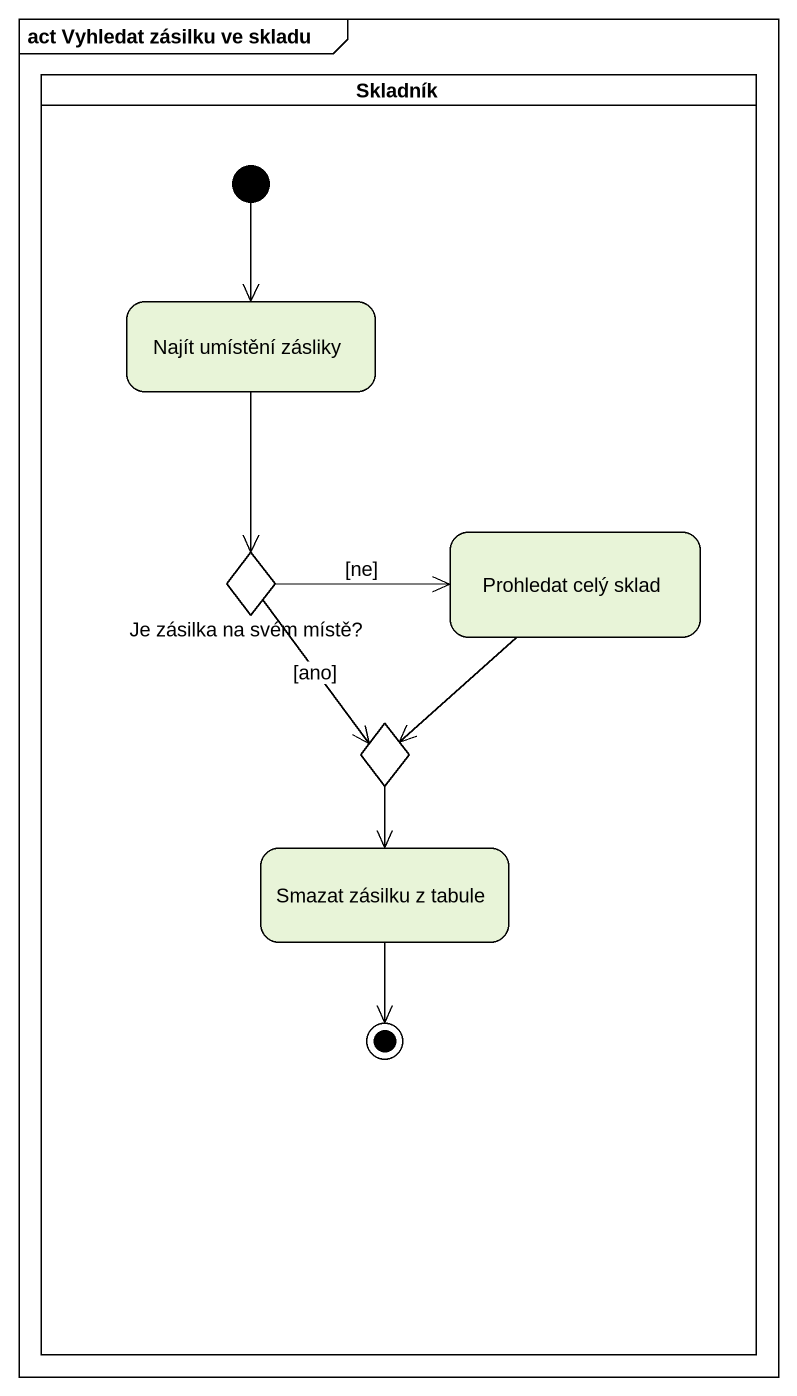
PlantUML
@startuml
mainframe act Vyhledat zásilku ve skladu
hide empty description
state Skladník <<partition>> {
  state "Najít umístění zásliky" as Najít_umístění_zásliky
  state "Prohledat celý sklad" as Prohledat_celý_sklad
  state "Je zásilka na svém místě?" as Je_zásilka_na_svém_místě <<choice>>
  state choice1 <<choice>>
  state "Smazat zásilku z tabule" as Smazat_zásilku_z_tabule
  [*] --> Najít_umístění_zásliky
  Smazat_zásilku_z_tabule --> [*]
}
Najít_umístění_zásliky --> Je_zásilka_na_svém_místě
Prohledat_celý_sklad --> choice1
Je_zásilka_na_svém_místě -right-> Prohledat_celý_sklad : [ne]
Je_zásilka_na_svém_místě --> choice1 : [ano]
choice1 --> Smazat_zásilku_z_tabule
@enduml
